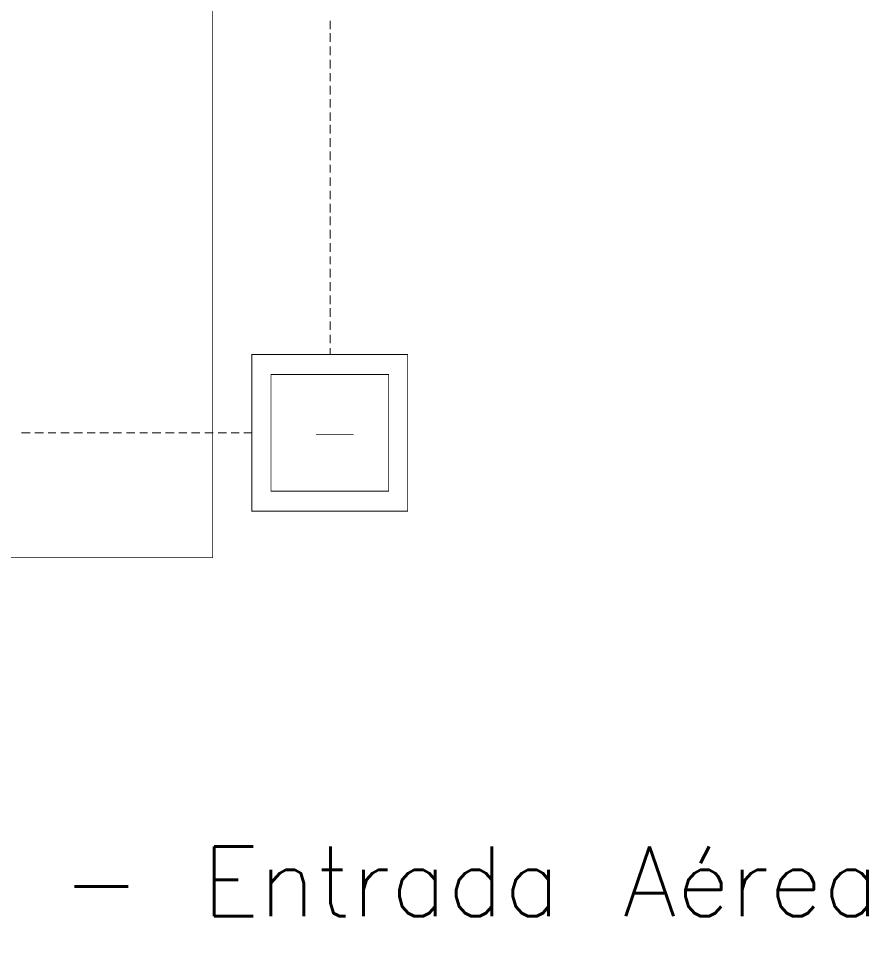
# Model space of a CAD drawing. Header units: metres. Extents: x -593 to 248, y 430 to 1024.
# Drawn here: x -426.5 to -377.7, y 737 to 789.8 of the extents above; entities that cross this region are included whole.
import ezdxf

# ---------------------------------------------------------------- set-up
doc = ezdxf.new("R2010")
doc.units = ezdxf.units.M
doc.header["$MEASUREMENT"] = 0
doc.layers.add('C00-00-00-BLACK', color=7, linetype='Continuous')
doc.styles.get("Standard").update_dxf_attribs({"font": 'txt.shx', "height": 1})

msp = doc.modelspace()

# ---------------------------------------------------------------- linework, layer by layer
at = {"layer": 'C00-00-00-BLACK', "const_width": 0.0423}
for points in [[(-478.073, 758.89), (-478.073, 842.777), (-415.303, 842.777), (-415.303, 758.89), (-478.073, 758.89)], [(-413.057, 761.56), (-404.107, 761.56), (-404.107, 770.547), (-413.057, 770.547), (-413.057, 761.56)], [(-411.955, 762.706), (-405.209, 762.706), (-405.209, 769.402), (-411.955, 769.402), (-411.955, 762.706)]]:
    msp.add_lwpolyline(points, close=True, dxfattribs=at)
for points in [[(-408.562, 789.706), (-408.562, 789.199)], [(-408.562, 788.987), (-408.562, 788.478)], [(-408.562, 788.225), (-408.562, 787.713)], [(-408.562, 787.46), (-408.562, 786.951)], [(-408.562, 786.698), (-408.562, 786.232)], [(-408.562, 785.976), (-408.562, 785.467)], [(-408.562, 785.214), (-408.562, 784.705)], [(-408.562, 784.451), (-408.562, 783.94)], [(-408.562, 783.729), (-408.562, 783.221)], [(-408.562, 782.967), (-408.562, 782.459)], [(-408.562, 782.205), (-408.562, 781.694)], [(-408.562, 781.44), (-408.562, 780.975)], [(-408.562, 780.721), (-408.562, 780.213)], [(-408.562, 779.956), (-408.562, 779.448)], [(-408.562, 779.194), (-408.562, 778.686)], [(-408.562, 778.475), (-408.562, 777.964)], [(-408.562, 777.71), (-408.562, 777.202)], [(-408.562, 776.948), (-408.562, 776.439)], [(-408.562, 776.186), (-408.562, 775.718)], [(-408.562, 775.464), (-408.562, 774.955)], [(-408.562, 774.702), (-408.562, 774.193)], [(-408.562, 773.94), (-408.562, 773.428)], [(-408.562, 773.218), (-408.562, 772.709)], [(-408.562, 772.455), (-408.562, 771.947)], [(-408.562, 771.691), (-408.562, 771.182)], [(-408.562, 770.929), (-408.562, 770.547)], [(-426.289, 766.055), (-425.781, 766.055)], [(-425.524, 766.055), (-425.017, 766.055)], [(-424.762, 766.055), (-424.297, 766.055)], [(-424.04, 766.055), (-423.532, 766.055)], [(-423.278, 766.055), (-422.768, 766.055)], [(-422.513, 766.055), (-422.048, 766.055)], [(-421.794, 766.055), (-421.283, 766.055)], [(-421.029, 766.055), (-420.522, 766.055)], [(-420.267, 766.055), (-419.757, 766.055)], [(-419.502, 766.055), (-419.036, 766.055)], [(-418.783, 766.055), (-418.273, 766.055)], [(-418.018, 766.055), (-417.511, 766.055)], [(-417.256, 766.055), (-416.787, 766.055)], [(-416.534, 766.055), (-416.025, 766.055)], [(-415.772, 766.055), (-415.262, 766.055)], [(-415.007, 766.055), (-414.5, 766.055)], [(-414.245, 766.055), (-413.776, 766.055)], [(-413.523, 766.055), (-413.057, 766.055)], [(-409.367, 765.971), (-407.204, 765.971)]]:
    msp.add_lwpolyline(points, dxfattribs=at)

# ---------------------------------------------------------------- texts
at = {"linetype": 'ByBlock', "insert": (-562.906, 742.309), "char_height": 4, "attachment_point": 1}
msp.add_mtext_dynamic_manual_height_columns('\\pxqc;Medição Abrigada até 300 kVA - Entrada Aérea', width=234.85993, gutter_width=7.863, heights=[11.165], dxfattribs=at)

doc.saveas('drawing.dxf')
